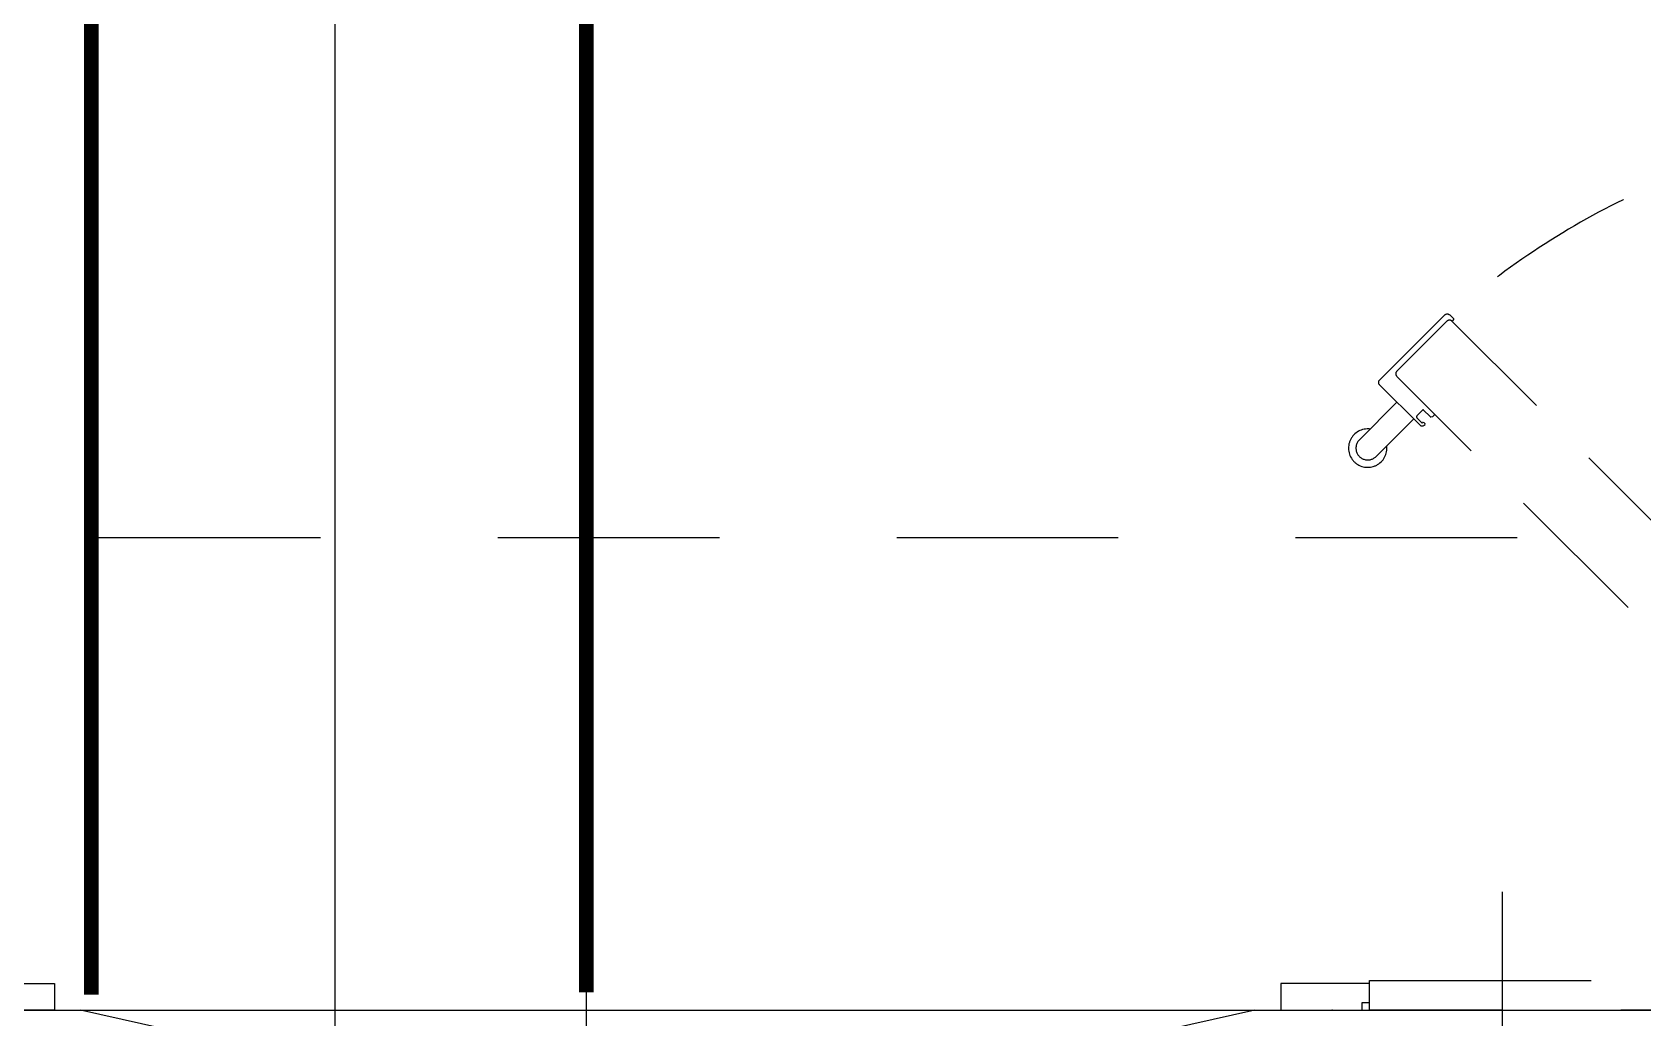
# Model space of a CAD drawing. Header units: millimetres. Extents: x 7294529 to 7346664, y 234399 to 276449.
# Drawn here: x 7334499 to 7335589, y 264494 to 265162 of the extents above; entities that cross this region are included whole.
import ezdxf
from ezdxf.xclip import XClip

# ---------------------------------------------------------------- set-up
doc = ezdxf.new("R2010")
doc.units = ezdxf.units.MM
doc.header["$LTSCALE"] = 100
doc.header["$XCLIPFRAME"] = 2
for name, pattern in [('ST-DASH', [2.7, 1.5, -1.2]), ('U-59C-EX$0$( Hidden )', [0.375, 0.25, -0.125]), ('U-59C-EX$0$CEN', [62, 60, -1, 0, -1]), ('U-59C-EX$0$HID', [2.3, 1.5, -0.8])]:
    doc.linetypes.add(name, pattern=pattern)
for name, color, linetype in [('BP', 7, 'Continuous'), ('U-59C-EX$0$C-DOOR', 1, 'Continuous'), ('U-59C-EX$0$CEN', 1, 'U-59C-EX$0$CEN'), ('U-59C-EX$0$DOR', 4, 'Continuous'), ('U-59C-EX$0$F-주방가구', 6, 'Continuous'), ('U-59C-EX$0$FUR_미설치가구', 8, 'U-59C-EX$0$HID'), ('U-59C-EX$0$확장전', 4, 'U-59C-EX$0$HID'), ('결로방지', 4, 'ST-DASH')]:
    doc.layers.add(name, color=color, linetype=linetype)
doc.layers.add('U-59C-EX$0$MC', color=152, linetype='Continuous', plot=False)

# ---------------------------------------------------------------- blocks, each defined once
blk = doc.blocks.new('U-59C-EX$0$A$Cc7b664ce')
at = {"layer": 'U-59C-EX$0$C-DOOR'}
blk.add_lwpolyline([(180, 855.5), (180, 45), (0, 847.3), (0, 52.7)], close=True, dxfattribs=at)
at = {"layer": 'U-59C-EX$0$DOR'}
blk.add_line((0, 865), (0, 35), dxfattribs=at)
for points in [[(-18, 925), (-18, 865), (0, 865), (0, 920), (-5, 920), (-5, 925)], [(-18, -25), (-18, 35), (0, 35), (0, -20), (-5, -20), (-5, -25)]]:
    blk.add_lwpolyline(points, close=True, dxfattribs=at)
blk.add_lwpolyline([(0.5, 0), (0, 0), (0, 0.5)], dxfattribs=at)
blk = doc.blocks.new('U-59C-EX$0$냉장고_1')
at = {"layer": 'U-59C-EX$0$F-주방가구', "color": 8, "linetype": 'U-59C-EX$0$( Hidden )', "ltscale": 4}
for p, q in [((-836.2, -473.3), (-1211.6, -848.7)), ((-805.6, -517.4), (-1174.2, -886)), ((-1215.5, -849.7), (-1213.3, -847.6)), ((-1212.6, -847.6), (-1211.9, -848.3)), ((-1215.5, -854), (-1171.5, -897.9)), ((-1177.8, -886), (-1211.6, -852.2)), ((-1149.8, -861.6), (-1148.4, -860.2)), ((-1147, -861.6), (-1148.1, -860.6)), ((-1168.7, -897.9), (-1141.1, -870.3)), ((-1151.6, -868.1), (-1146.9, -863.3)), ((-1151.6, -868.3), (-1147.5, -872.4)), ((-1146.8, -863.1), (-1147, -861.6)), ((-1142.6, -868.9), (-1146.1, -872.4)), ((-1142.9, -867.8), (-1142, -866.9)), ((-1142.9, -868.5), (-1142.6, -868.9)), ((-1142.9, -868.5), (-1142.9, -868.6)), ((-1141.1, -867.5), (-1141.7, -866.9)), ((-1119.9, -900), (-1145.4, -874.6)), ((-1131.2, -911.3), (-1156.7, -885.9))]:
    blk.add_line(p, q, dxfattribs=at)
for centre, radius, start, end in [((-818.3, -499.2), 529.8, 92.5993, 221.4294), ((-1213.3, -851.9), 3, 135, 225), ((-1213, -848), 0.5, 45, 135), ((-1209.8, -850.4), 2.5, 135, 225), ((-1212.3, -848.7), 0.5, 315, 45), ((-1148.4, -860.9), 0.5, 45, 135), ((-1151.5, -868.2), 0.2, 135, 225), ((-1147, -863.2), 0.2, 315, 7.4314), ((-1142.6, -868.2), 0.5, 135, 225), ((-1141.8, -867.1), 0.2, 45, 135), ((-1142.6, -868.9), 2, 315, 45), ((-1146.8, -871.7), 1, 225, 315), ((-1176, -884.2), 2.5, 225, 315), ((-1125.6, -905.7), 13, 172.9799, 97.0201), ((-1170.1, -896.5), 2, 225, 315), ((-1125.6, -905.7), 8, 225, 45)]:
    blk.add_arc(centre, radius, start, end, dxfattribs=at)
blk = doc.blocks.new('U-59C-EX$0$냉장고장_5')
at = {"layer": 'U-59C-EX$0$FUR_미설치가구', "linetype": 'U-59C-EX$0$HID'}
blk.add_lwpolyline([(127865.9, 379079.4), (127865.9, 379399.4), (127885.9, 379399.4), (127885.9, 379079.4)], close=True, dxfattribs=at)
blk = doc.blocks.new('U-59C-EX')
at = {"layer": 'U-59C-EX$0$CEN'}
for p, q in [((5995, 275), (9935, 275)), ((3855, -515), (6395, -515))]:
    blk.add_line(p, q, dxfattribs=at)
at = {"layer": 'U-59C-EX$0$MC'}
for p, q in [((6315, 2175), (6315, -1985)), ((5995, 105), (9935, 105))]:
    blk.add_line(p, q, dxfattribs=at)
at = {"layer": 'U-59C-EX$0$확장전', "const_width": 10}
for points in [[(9525, 440), (6325.4, 440)], [(9525, 105), (6327, 105)]]:
    blk.add_lwpolyline(points, dxfattribs=at)
at = {"rotation": 180}
blk.add_blockref('U-59C-EX$0$냉장고_1', (5569.9, -1329.5), dxfattribs=at)
blk.add_blockref('U-59C-EX$0$냉장고장_5', (-121550.9, -379824.4))
at = {"layer": 'U-59C-EX$0$DOR', "xscale": -1.000000000000001}
blk.add_blockref('U-59C-EX$0$A$Cc7b664ce', (6315, -400), dxfattribs=at)

msp = doc.modelspace()

# ---------------------------------------------------------------- block references
at = {"layer": 'BP'}
ref = msp.add_blockref('U-59C-EX', (7334979.4, 258184.4), dxfattribs=dict(at, rotation=90))
XClip(ref).set_block_clipping_path([(13960.0000000001, 2135.0000000009), (4675.0000000018, 2135), (4024.9999999999, 1484.9999999981), (0, 1484.9999999991), (0, -7184.9999999991), (13960.0000000001, -7184.9999999991)])

# ---------------------------------------------------------------- next in the draw order: linework, layer by layer
at = {"layer": '결로방지'}
msp.add_lwpolyline([(7339514.4, 267929.4), (7339514.4, 270944.4), (7334594.4, 270944.4), (7334594.4, 267379.4), (7334004.4, 267379.4), (7334004.4, 264819.4), (7335934.4, 264819.4), (7335934.4, 262349.4)], dxfattribs=at)

doc.saveas('drawing.dxf')
